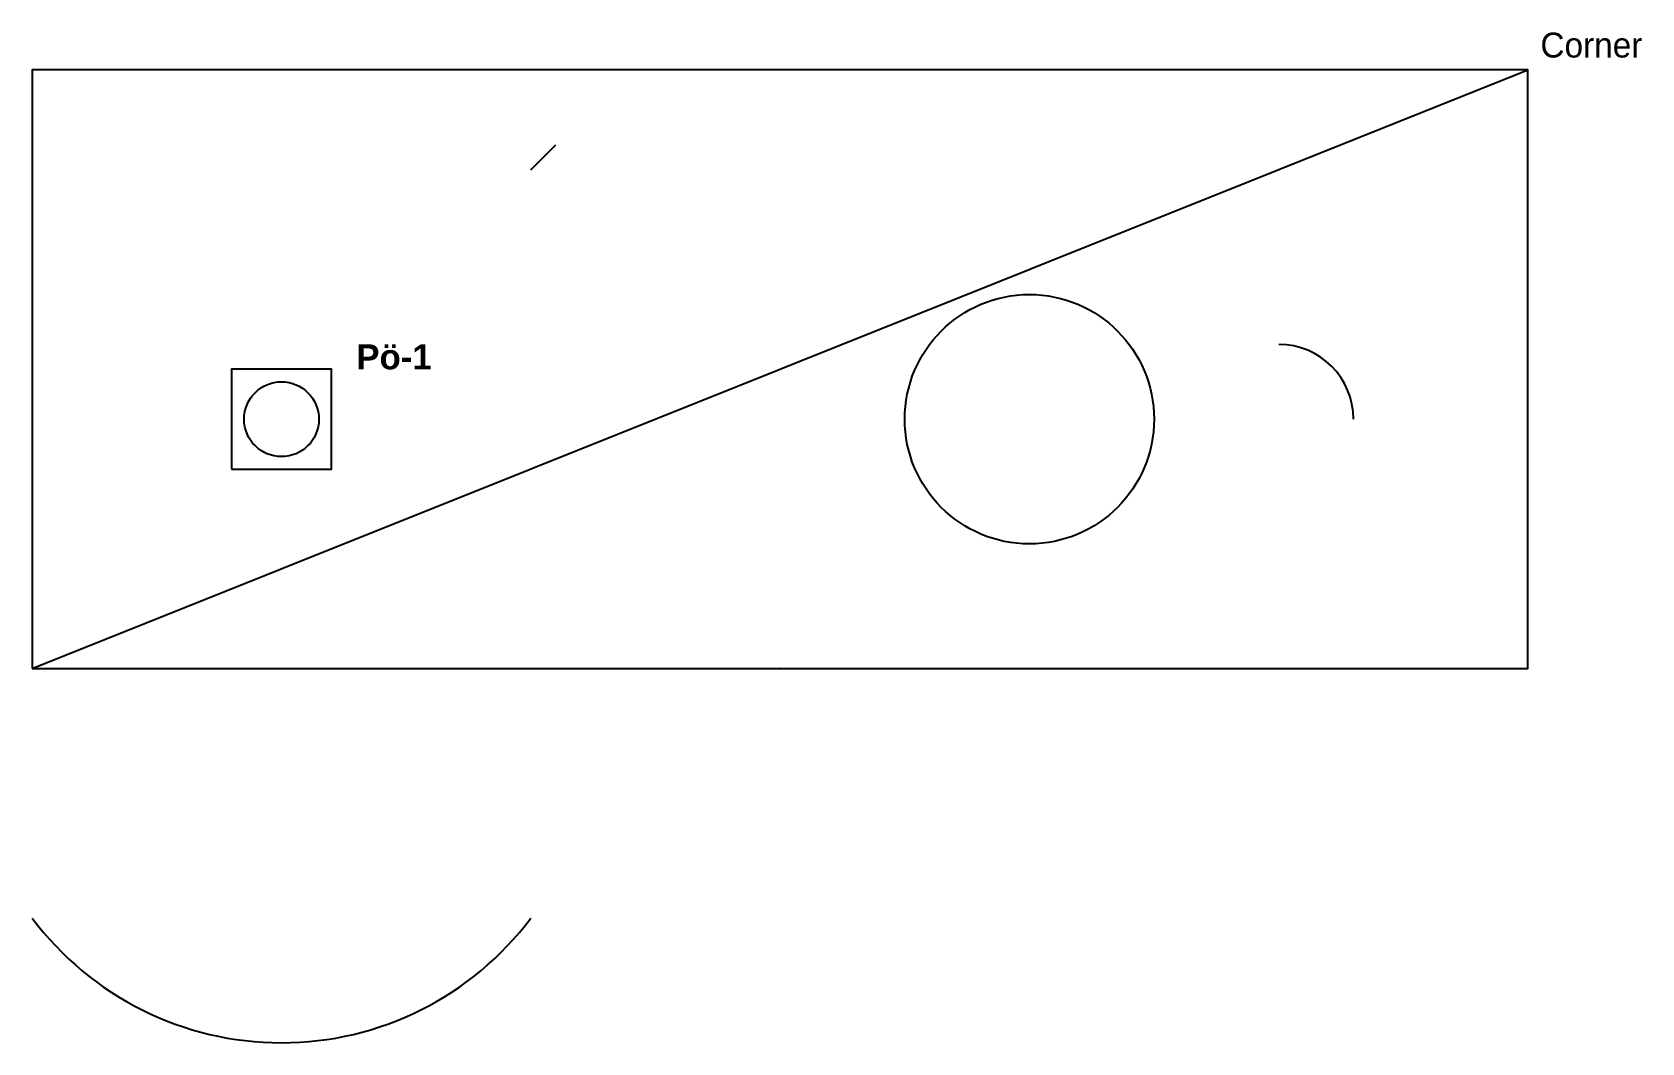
# Model space of a CAD drawing. Header units: metres. Extents: x 0 to 6.46, y -1.5 to 2.55.
import ezdxf

# ---------------------------------------------------------------- set-up
doc = ezdxf.new("R2010")
doc.units = ezdxf.units.M
for name, color, linetype in [('Construction', 7, 'Continuous'), ('Notes', 7, 'Continuous'), ('Outline', 7, 'Continuous'), ('Piles', 7, 'Continuous')]:
    doc.layers.add(name, color=color, linetype=linetype)

# ---------------------------------------------------------------- blocks, each defined once
blk = doc.blocks.new('MARK')
blk.add_line((0, 0), (0.1, 0.1))

msp = doc.modelspace()

# ---------------------------------------------------------------- linework, layer by layer
at = {"layer": 'Construction'}
msp.add_line((0, 0), (6, 2.4), dxfattribs=at)
at = {"layer": 'Outline'}
msp.add_lwpolyline([(0, 0), (6, 0), (6, 2.4), (0, 2.4)], close=True, dxfattribs=at)
msp.add_lwpolyline([(0, -1, 0.5), (2, -1)], format="xyb", dxfattribs=at)
msp.add_circle((4, 1), 0.5, dxfattribs=at)
msp.add_arc((5, 1), 0.3, 0, 90, dxfattribs=at)
msp.add_point((3, 0), dxfattribs=at)
at = {"layer": 'Piles'}
msp.add_lwpolyline([(0.8, 0.8), (1.2, 0.8), (1.2, 1.2), (0.8, 1.2)], close=True, dxfattribs=at)
msp.add_circle((1, 1), 0.15, dxfattribs=at)

# ---------------------------------------------------------------- block references
msp.add_blockref('MARK', (2, 2))

# ---------------------------------------------------------------- texts
at = {"layer": 'Notes'}
msp.add_text('Corner', height=0.1, dxfattribs=at).set_placement((6.05, 2.45))
at = {"layer": 'Notes', "insert": (1.3, 1.3), "char_height": 0.1, "attachment_point": 1}
msp.add_mtext('{\\fArial|b1;Pö-1}', dxfattribs=at)

doc.saveas('drawing.dxf')
